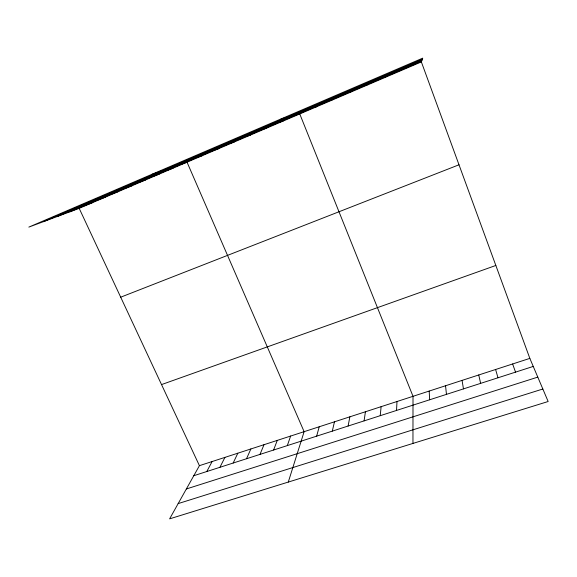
<?xml version="1.0" encoding="UTF-8"?>
<svg xmlns="http://www.w3.org/2000/svg" width="577" height="577" viewBox="0 0 577 577"><rect width="100%" height="100%" fill="white"/><g stroke="black" fill="none" stroke-linecap="round" stroke-linejoin="round"><path stroke-width="0.87" d="M412.959 443.424L413.009 396.312L299.766 113.957L281.122 118.884M396.529 410.442L396.99 401.513M380.229 415.692L381.13 406.662M364.087 420.885L365.421 411.762M348.111 426.028L349.871 416.818M332.302 431.12L334.472 421.816M316.643 436.162L319.225 426.764M288.291 482.069L304.122 431.668L187.042 162.202L151.47 174.499M287.31 445.603L290.635 436.046M421.361 61.919L422.739 58.14L28.85 227.1L79.193 208.355L421.361 61.919L529.837 358.382L548.15 401.513L169.609 518.86L199.418 465.668L529.837 358.382M273.592 450.024L277.27 440.388M259.996 454.402L264.014 444.694M246.516 458.737L250.872 448.956M233.166 463.035L237.839 453.19M219.924 467.298L224.922 457.388M206.797 471.524L212.12 461.542M43.39 221.683L422.335 59.243M57.26 216.519L421.953 60.289M69.759 211.867L421.614 61.22M120.701 297.191L459.003 164.791M83.138 206.14L92.248 202.772M96.64 200.356L105.418 197.132M110.272 194.521L118.711 191.441M124.033 188.629L132.126 185.7M137.925 182.685L145.664 179.909M161.531 384.585L495.838 265.463M151.953 176.677L159.331 174.059M166.111 170.612L173.122 168.159M196.432 157.636L202.642 155.523M212.624 150.698L218.402 148.779M228.997 143.695L234.334 141.964M193.785 475.715L533.256 366.424M186.357 488.971L537.793 377.113M178.156 503.606L542.842 389.006M245.55 136.605L250.432 135.076M262.283 129.443L266.697 128.108M279.203 122.194L283.148 121.069M313.607 107.466L316.571 106.767M331.104 99.972L333.556 99.496M348.796 92.399L350.737 92.147M366.691 84.74L368.097 84.718M384.787 76.993L385.652 77.203M403.092 69.153L403.41 69.608M79.193 208.355L199.418 465.668M512.628 363.964L515.528 372.129M495.6 369.496L497.987 377.776M478.744 374.971L480.634 383.366M462.062 380.387L463.461 388.898M445.545 385.746L446.461 394.365M429.194 391.055L429.649 399.782"/></g></svg>
